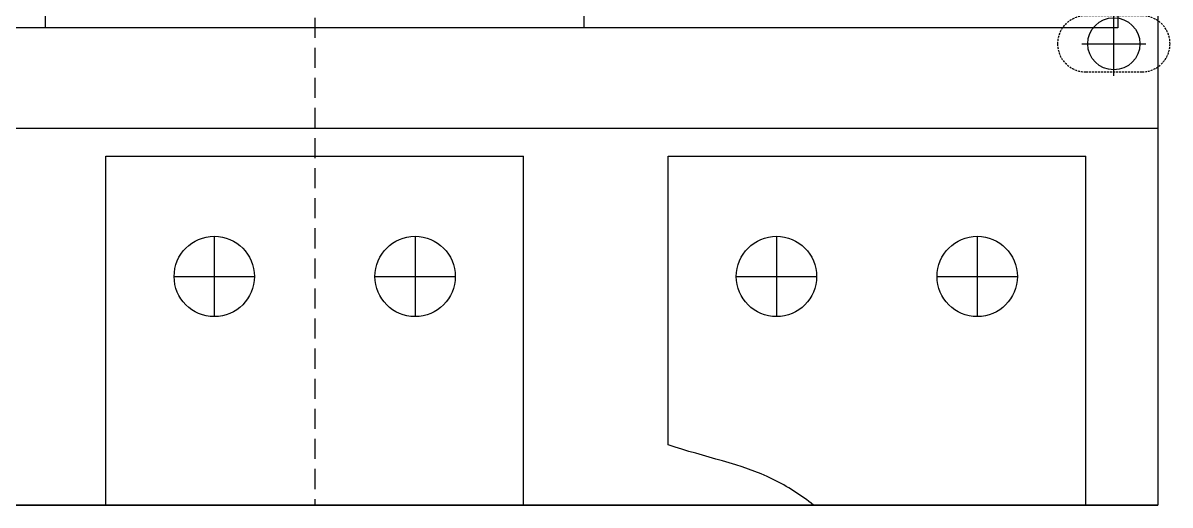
# Model space of a CAD drawing. Header units: millimetres. Extents: x 1622 to 1905, y 0 to 327.
# Drawn here: x 1762 to 1904.9, y 0 to 60.1 of the extents above; entities that cross this region are included whole.
import ezdxf

# ---------------------------------------------------------------- set-up
doc = ezdxf.new("R2010")
doc.units = ezdxf.units.MM
doc.linetypes.add('ACAD_ISO02W100', pattern=[15, 12, -3])
doc.linetypes.add('HIDDEN', pattern=[0.375, 0.25, -0.125])
doc.layers.add('8', color=140, linetype='ACAD_ISO02W100')

# ---------------------------------------------------------------- blocks, each defined once
blk = doc.blocks.new('GYER HERH  WRE TS1600AF 4P')
at = {"color": 3}
for p, q in [((79783.92, 9222.79), (79783.92, 9230.79)), ((79779.92, 9226.79), (79787.92, 9226.79))]:
    blk.add_line(p, q, dxfattribs=at)
blk.add_line((79579.42, 9216.29), (79789.42, 9216.29))
at = {"color": 7}
blk.add_line((79789.42, 9216.29), (79789.42, 9169.29), dxfattribs=at)
at = {"color": 1, "ltscale": 10}
for p, q in [((79658.42, 9169.29), (79658.42, 9212.79)), ((79658.42, 9212.79), (79710.42, 9212.79)), ((79658.42, 9176.79), (79658.42, 9212.79)), ((79710.42, 9169.29), (79710.42, 9212.79)), ((79728.42, 9212.79), (79780.42, 9212.79)), ((79728.42, 9176.79), (79728.42, 9212.79)), ((79780.42, 9169.29), (79780.42, 9212.79))]:
    blk.add_line(p, q, dxfattribs=at)
at = {"color": 0, "linetype": 'ByBlock'}
blk.add_line((79579.42, 9169.29), (79789.42, 9169.29), dxfattribs=at)
blk.add_lwpolyline([(79579.42, 9496.29), (79789.42, 9496.29), (79789.42, 9169.29), (79579.42, 9169.29)], close=True, dxfattribs=at)
at = {"color": 3}
for points in [[(79584.42, 9427.79), (79784.42, 9427.79), (79784.42, 9228.79), (79584.42, 9228.79)], [(79650.92, 9347.79), (79717.92, 9347.79), (79717.92, 9228.79), (79650.92, 9228.79)]]:
    blk.add_lwpolyline(points, close=True, dxfattribs=at)
at = {"color": 4, "linetype": 'HIDDEN'}
blk.add_lwpolyline([(79776.92, 9226.79), (79776.92, 9226.79, 0.414214), (79780.42, 9223.29), (79787.42, 9223.29, 0.414214), (79790.92, 9226.79), (79790.92, 9226.79, 0.414214), (79787.42, 9230.29), (79780.42, 9230.29, 0.414214)], format="xyb", close=True, dxfattribs=at)
at = {"color": 7}
blk.add_circle((79783.92, 9226.79), 3.25, dxfattribs=at)
at = {"color": 1, "ltscale": 10}
blk.add_open_spline([(79746.55, 9169.29), (79744.95, 9170.53), (79739.57, 9174.07), (79733.05, 9175.25), (79728.42, 9176.79)], degree=3, knots=[10.553098, 10.553098, 10.553098, 10.553098, 16.653716, 30.247219, 30.247219, 30.247219, 30.247219], dxfattribs=at)
at = {"layer": '8', "color": 3, "linetype": 'HIDDEN', "ltscale": 10}
blk.add_line((79684.42, 9496.29), (79684.42, 9169.29), dxfattribs=at)
at = {"layer": '8', "color": 1, "linetype": 'ByBlock'}
for p, q in [((79671.92, 9202.79), (79671.92, 9192.79)), ((79696.92, 9202.79), (79696.92, 9192.79)), ((79741.92, 9202.79), (79741.92, 9192.79)), ((79741.92, 9202.79), (79741.92, 9192.79)), ((79766.92, 9202.79), (79766.92, 9192.79)), ((79766.92, 9202.79), (79766.92, 9192.79)), ((79666.92, 9197.79), (79676.92, 9197.79)), ((79691.92, 9197.79), (79701.92, 9197.79)), ((79736.92, 9197.79), (79746.92, 9197.79)), ((79736.92, 9197.79), (79746.92, 9197.79)), ((79761.92, 9197.79), (79771.92, 9197.79)), ((79761.92, 9197.79), (79771.92, 9197.79))]:
    blk.add_line(p, q, dxfattribs=at)
for centre in [(79671.92, 9197.79), (79671.92, 9197.79), (79696.92, 9197.79), (79696.92, 9197.79), (79741.92, 9197.79), (79741.92, 9197.79), (79741.92, 9197.79), (79741.92, 9197.79), (79766.92, 9197.79), (79766.92, 9197.79), (79766.92, 9197.79), (79766.92, 9197.79)]:
    blk.add_circle(centre, 5, dxfattribs=at)

msp = doc.modelspace()

# ---------------------------------------------------------------- block references
msp.add_blockref('GYER HERH  WRE TS1600AF 4P', (-77886.07, -9169.29))

doc.saveas('drawing.dxf')
